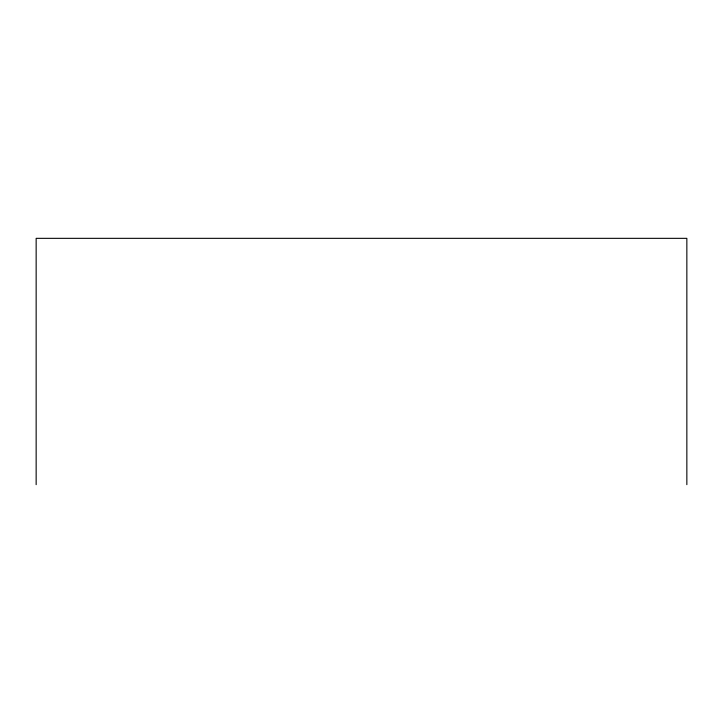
<?xml version="1.0" encoding="UTF-8"?>
<svg xmlns="http://www.w3.org/2000/svg" width="723" height="723" viewBox="0 0 723 723"><rect width="100%" height="100%" fill="white"/><g stroke="black" fill="none" stroke-linecap="round" stroke-linejoin="round"><path stroke-width="1.08" d="M686.85 484.663L686.85 238.337L36.15 238.337L36.15 484.663"/></g></svg>
